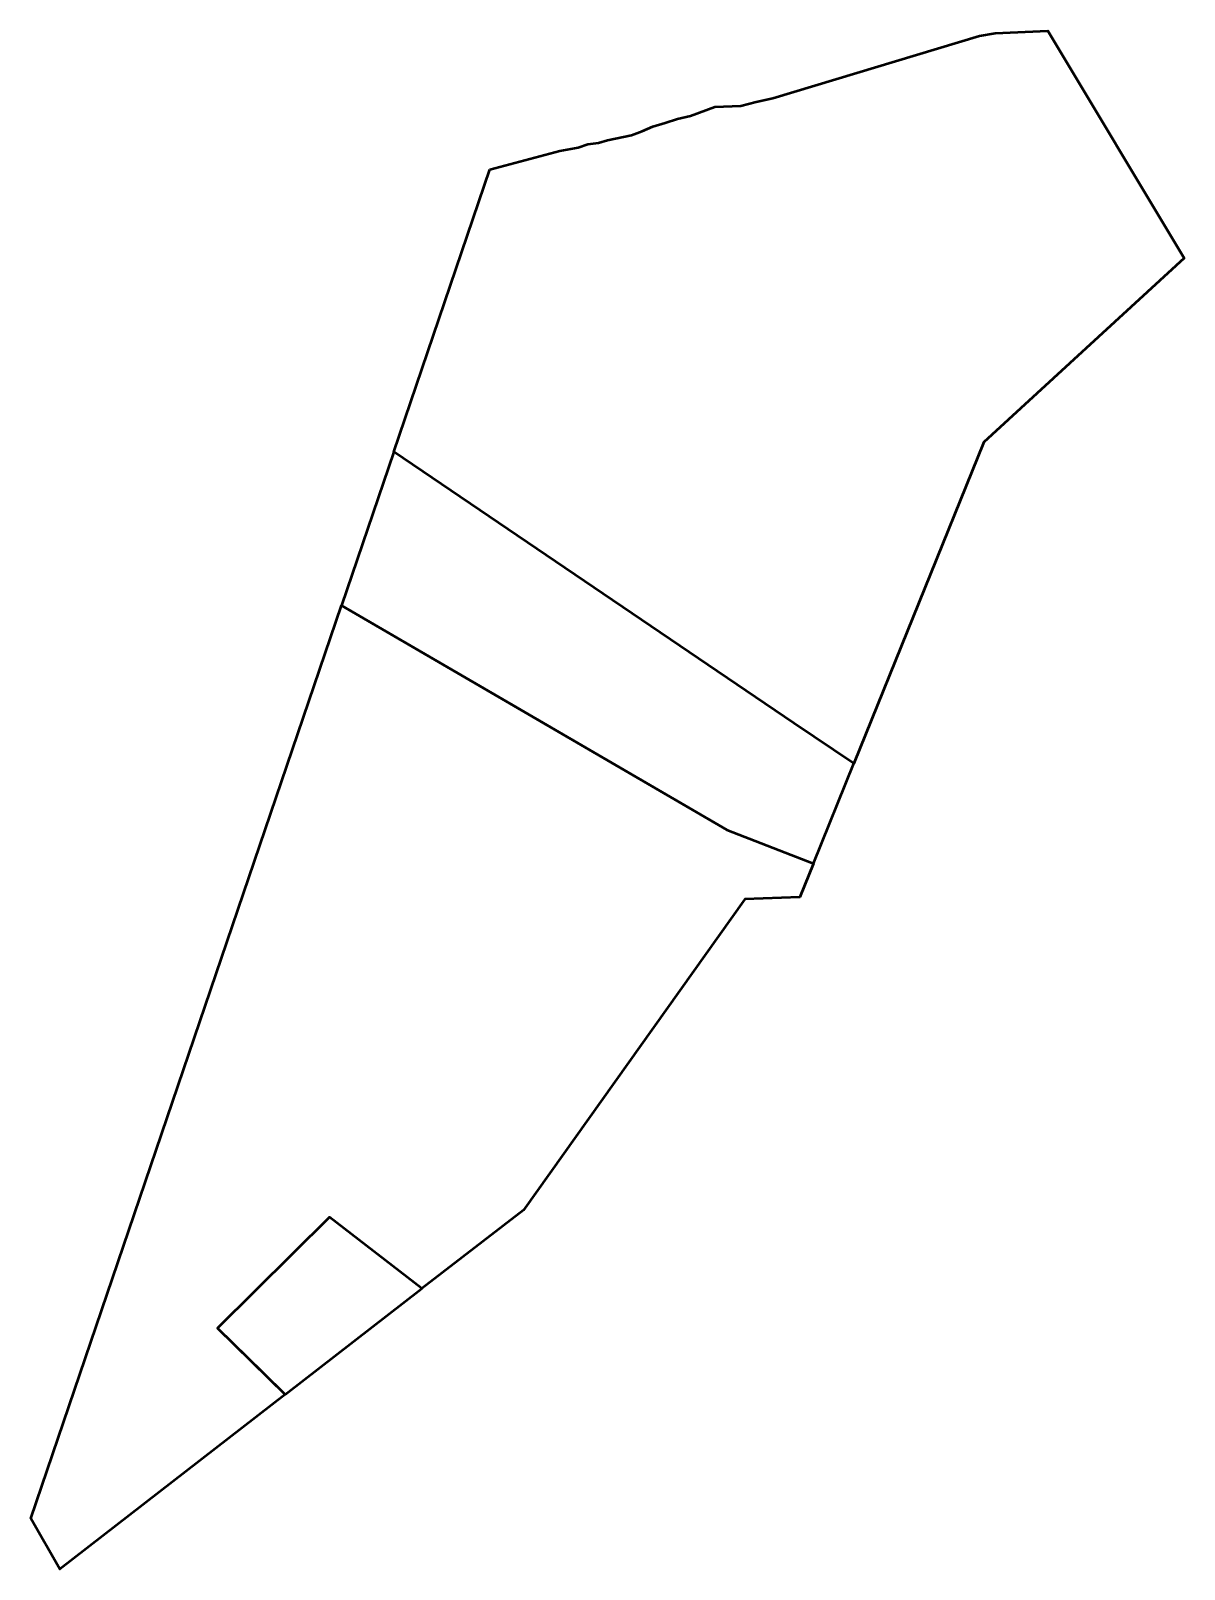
# Model space of a CAD drawing. Header units: metres. Extents: x 807489 to 807583, y 9157510 to 9157635.
import ezdxf

# ---------------------------------------------------------------- set-up
doc = ezdxf.new("R2010")
doc.units = ezdxf.units.M
doc.header["$MEASUREMENT"] = 0
doc.layers.add('2884-21064', color=1, linetype='Continuous')

msp = doc.modelspace()

# ---------------------------------------------------------------- linework, layer by layer
at = {"layer": '2884-21064', "color": 40, "lineweight": 53, "true_color": 0xffbb00}
for points in [[(807526.14, 9157623.69), (807531.87, 9157625.19), (807533.35, 9157625.48), (807534.15, 9157625.75), (807535, 9157625.86), (807535.76, 9157626.07), (807537.7, 9157626.48), (807538.58, 9157626.81), (807539.46, 9157627.18), (807540.45, 9157627.49), (807541.46, 9157627.82), (807542.51, 9157628.07), (807544.51, 9157628.79), (807546.62, 9157628.88), (807547.89, 9157629.19), (807549.23, 9157629.5), (807566.1, 9157634.59), (807567.37, 9157634.79), (807571.69, 9157635), (807582.81, 9157616.45), (807566.45, 9157601.44), (807555.85, 9157575.23), (807550.94, 9157578.52), (807518.3, 9157600.66)], [(807545.48, 9157569.82), (807552.55, 9157567.08), (807551.44, 9157564.33), (807546.95, 9157564.17), (807528.88, 9157538.81), (807520.6, 9157532.4), (807513.05, 9157538.23), (807503.92, 9157529.17), (807509.45, 9157523.76), (807491.07, 9157509.52), (807488.69, 9157513.64), (807514.03, 9157588.11), (807528.35, 9157579.79)]]:
    msp.add_lwpolyline(points, close=True, dxfattribs=at)
at = {"layer": '2884-21064', "color": 131, "lineweight": 53, "true_color": 0xbbffff}
for points in [[(807545.48, 9157569.82), (807552.55, 9157567.08), (807555.85, 9157575.23), (807550.94, 9157578.52), (807518.3, 9157600.66), (807514.03, 9157588.11)], [(807509.45, 9157523.76), (807520.6, 9157532.4), (807513.05, 9157538.23), (807503.92, 9157529.17), (807507.61, 9157525.56)]]:
    msp.add_lwpolyline(points, close=True, dxfattribs=at)

doc.saveas('drawing.dxf')
